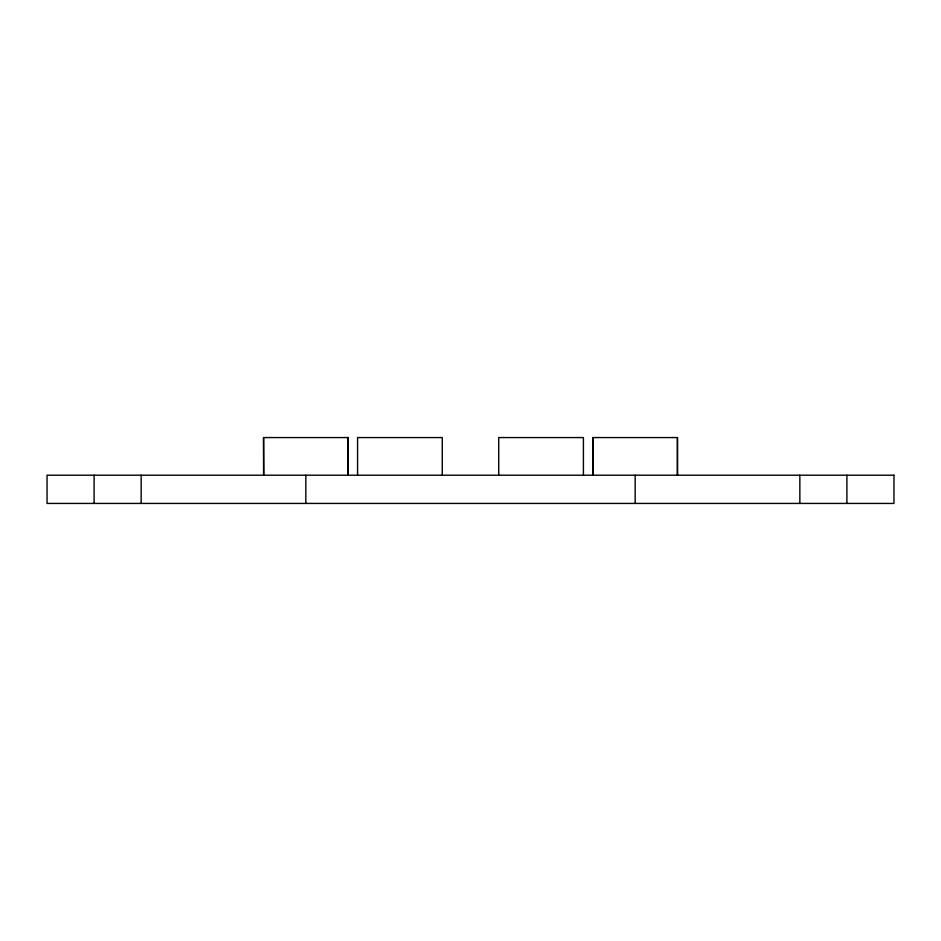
<?xml version="1.0" encoding="UTF-8"?>
<svg xmlns="http://www.w3.org/2000/svg" width="941" height="941" viewBox="0 0 941 941"><rect width="100%" height="100%" fill="white"/><g stroke="black" fill="none" stroke-linecap="round" stroke-linejoin="round"><path stroke-width="1.41" d="M846.9 475.205L846.9 503.435M799.85 475.205L799.85 503.435M677.52 475.205L677.52 437.565L592.83 437.565L592.83 475.205M677.379 437.565L677.379 475.205M635.175 475.205L635.175 503.435M592.971 437.565L592.971 475.205M583.42 475.205L583.42 437.565L498.73 437.565L498.73 475.205M442.27 475.205L442.27 437.565L357.58 437.565L357.58 475.205M348.17 475.205L348.17 437.565L263.48 437.565L263.586 475.205M347.994 437.565L348.064 475.205M347.888 437.565L347.888 475.205M305.825 475.205L305.825 503.435M263.656 437.565L263.762 475.205M141.15 475.205L141.15 503.435M94.1 475.205L94.1 503.435M893.95 475.205L47.05 475.205L47.05 503.435L893.95 503.435L893.95 475.205"/></g></svg>
